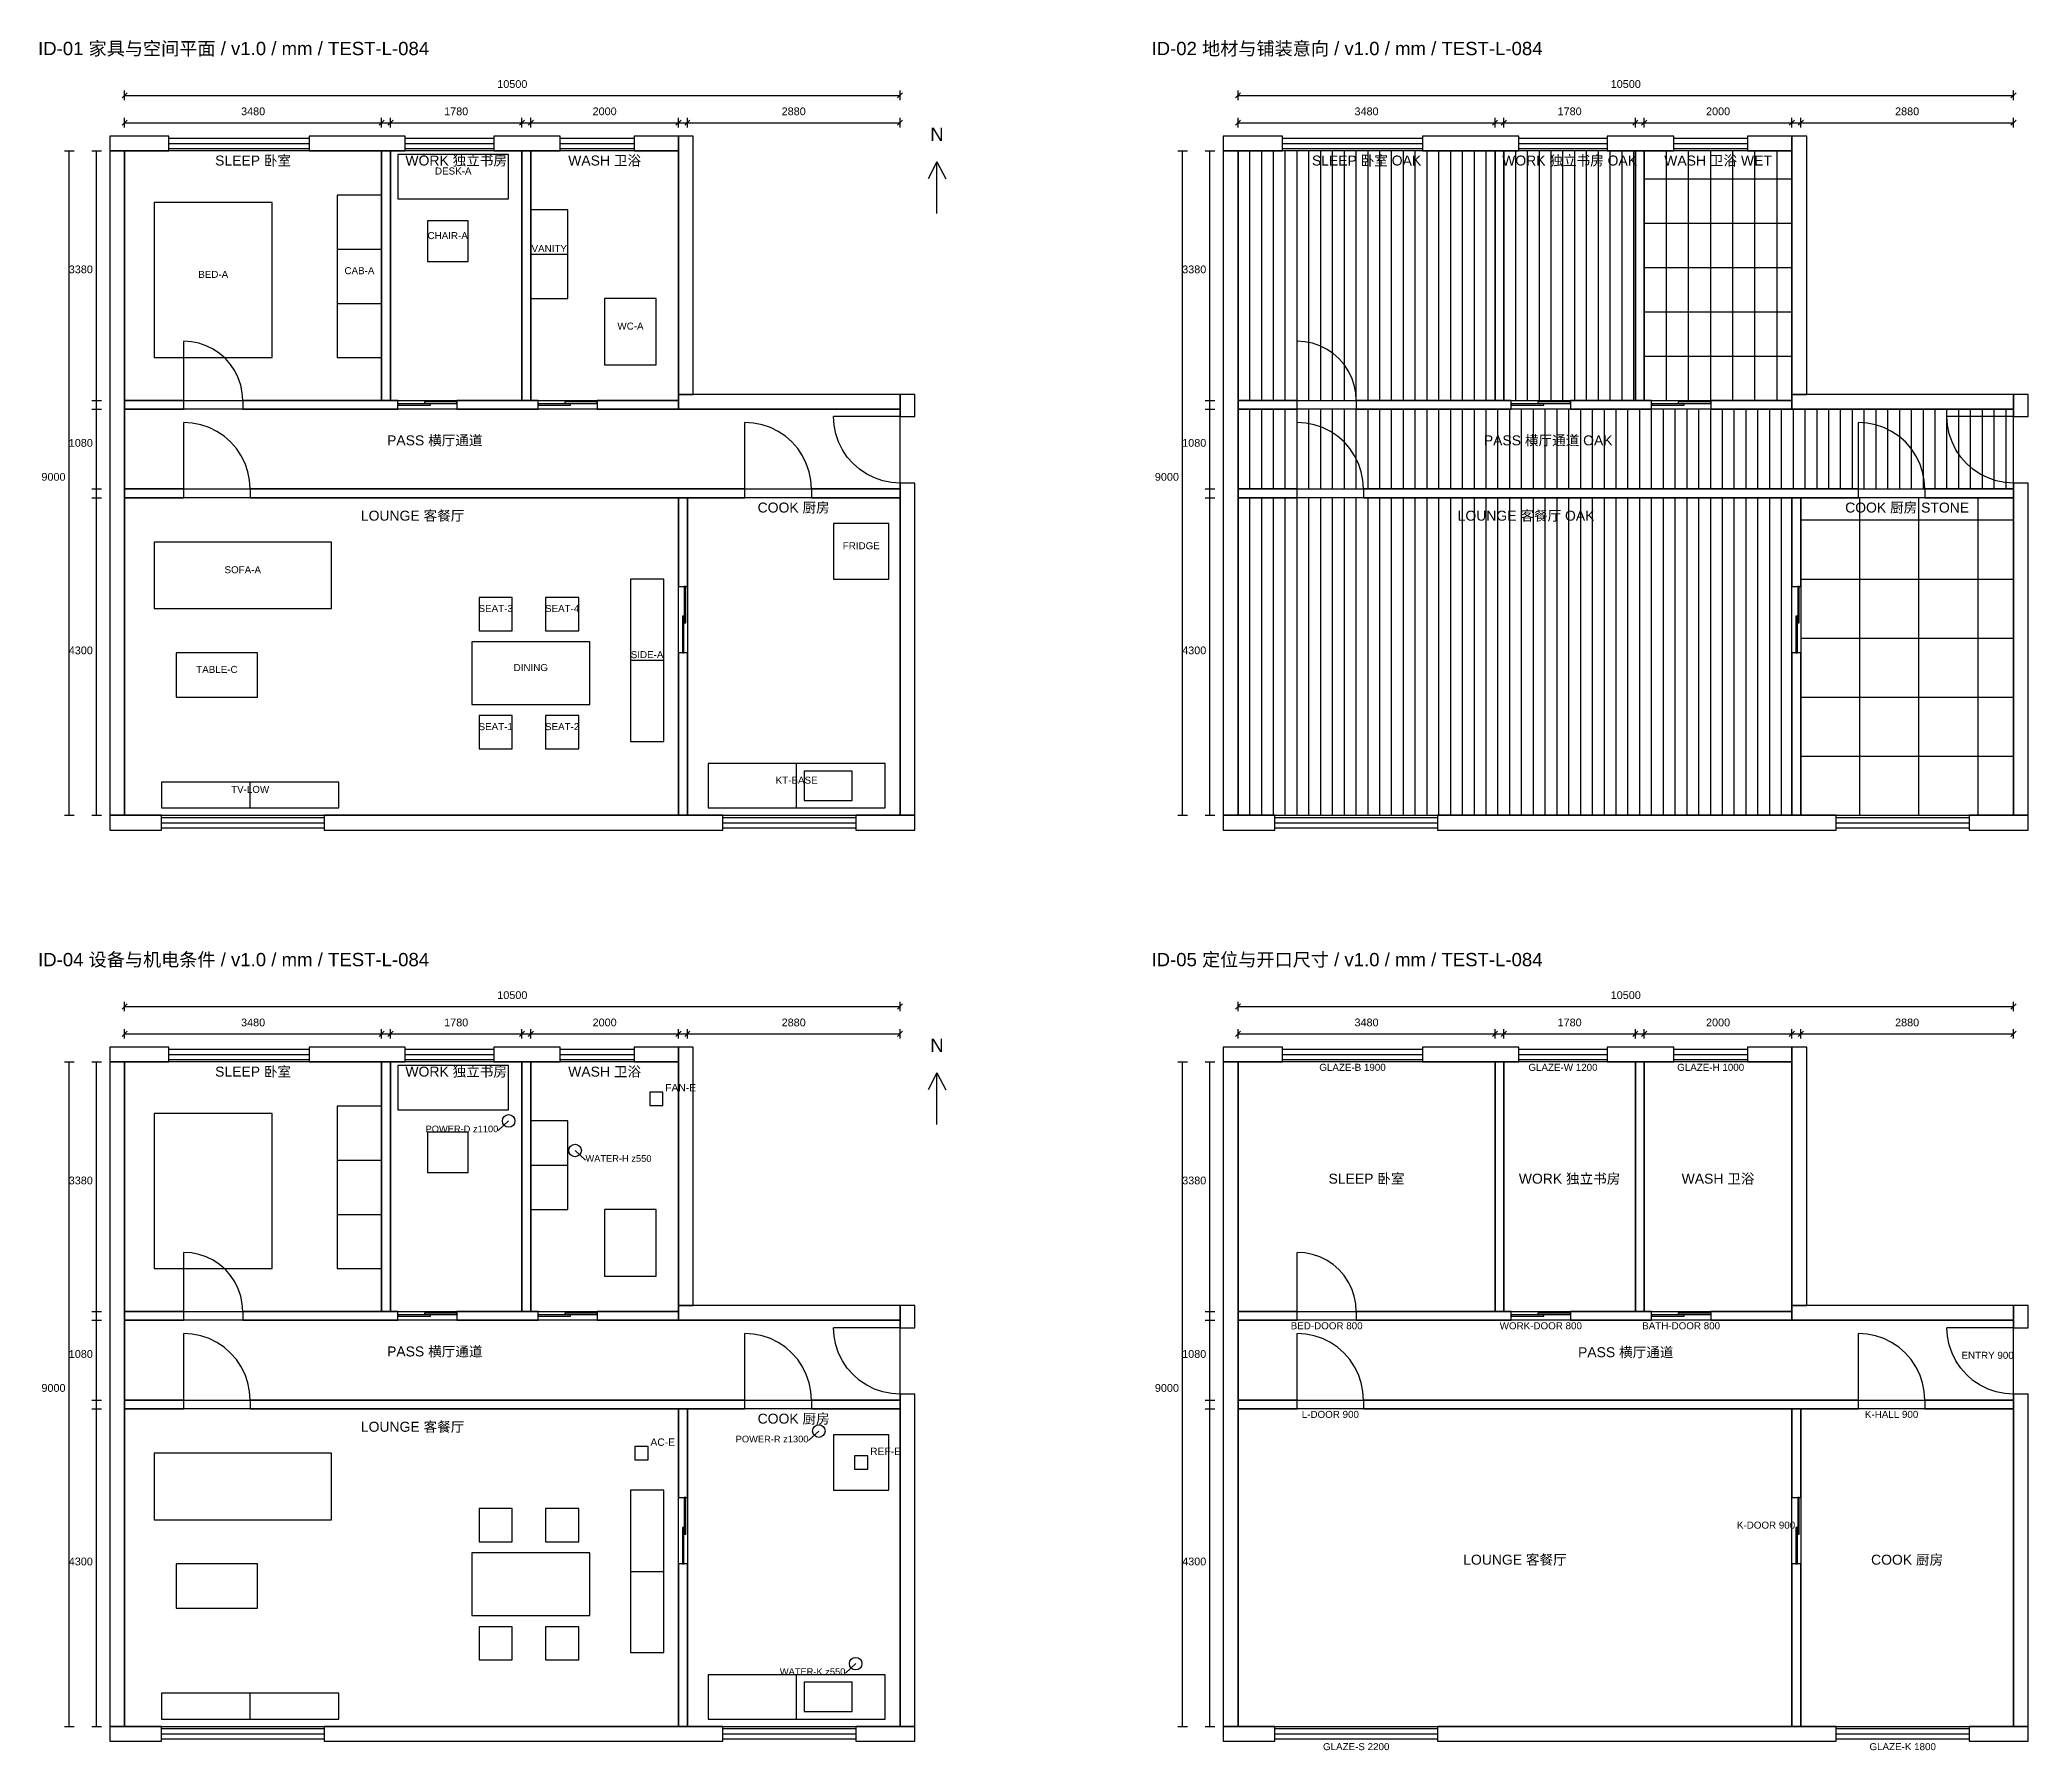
# Model space of a CAD drawing. Header units: millimetres. Extents: x -149 to 42639, y -15839 to 12503.
# Drawn here: x -149 to 26777, y -10662 to 12503 of the extents above; entities that cross this region are included whole.
import ezdxf
from ezdxf.enums import TextEntityAlignment as Align

# ---------------------------------------------------------------- set-up
doc = ezdxf.new("R2010")
doc.units = ezdxf.units.MM
for name, color, linetype in [('ID-01_DIMENSION', 7, 'Continuous'), ('ID-01_DOOR', 7, 'Continuous'), ('ID-01_FIXTURE', 7, 'Continuous'), ('ID-01_FLOOR', 7, 'Continuous'), ('ID-01_FURNITURE', 7, 'Continuous'), ('ID-01_LINE', 7, 'Continuous'), ('ID-01_NORTH', 7, 'Continuous'), ('ID-01_TEXT', 7, 'Continuous'), ('ID-01_WALL', 7, 'Continuous'), ('ID-01_WINDOW', 7, 'Continuous'), ('ID-02_DIMENSION', 7, 'Continuous'), ('ID-02_DOOR', 7, 'Continuous'), ('ID-02_FINISH_JOINT', 7, 'Continuous'), ('ID-02_FLOOR', 7, 'Continuous'), ('ID-02_TEXT', 7, 'Continuous'), ('ID-02_WALL', 7, 'Continuous'), ('ID-02_WINDOW', 7, 'Continuous'), ('ID-04_DIMENSION', 7, 'Continuous'), ('ID-04_DOOR', 7, 'Continuous'), ('ID-04_EQUIPMENT', 7, 'Continuous'), ('ID-04_EQUIPMENT_LABEL', 7, 'Continuous'), ('ID-04_FIXTURE', 7, 'Continuous'), ('ID-04_FLOOR', 7, 'Continuous'), ('ID-04_FURNITURE', 7, 'Continuous'), ('ID-04_LINE', 7, 'Continuous'), ('ID-04_NORTH', 7, 'Continuous'), ('ID-04_SERVICE_LABEL', 1, 'Continuous'), ('ID-04_SERVICE_POINT', 1, 'Continuous'), ('ID-04_TEXT', 7, 'Continuous'), ('ID-04_WALL', 7, 'Continuous'), ('ID-04_WINDOW', 7, 'Continuous'), ('ID-05_DIMENSION', 7, 'Continuous'), ('ID-05_DOOR', 7, 'Continuous'), ('ID-05_FLOOR', 7, 'Continuous'), ('ID-05_FOOTPRINT', 7, 'Continuous'), ('ID-05_TEXT', 7, 'Continuous'), ('ID-05_WALL', 7, 'Continuous'), ('ID-05_WINDOW', 7, 'Continuous')]:
    doc.layers.add(name, color=color, linetype=linetype)
doc.styles.add('CJK', font='Arial Unicode.ttf')

msp = doc.modelspace()

# ---------------------------------------------------------------- linework, layer by layer
at = {"layer": 'ID-01_DIMENSION'}
for p, q in [((965, 11715), (1035, 11785)), ((1000, 11685), (1000, 11815)), ((1000, 11750), (11500, 11750)), ((11465, 11715), (11535, 11785)), ((11500, 11685), (11500, 11815)), ((965, 11345), (1035, 11415)), ((1000, 11315), (1000, 11445)), ((1000, 11380), (4480, 11380)), ((4445, 11345), (4515, 11415)), ((4445, 11345), (4515, 11415)), ((4480, 11315), (4480, 11445)), ((4480, 11315), (4480, 11445)), ((4480, 11380), (4600, 11380)), ((4565, 11345), (4635, 11415)), ((4565, 11345), (4635, 11415)), ((4600, 11315), (4600, 11445)), ((4600, 11315), (4600, 11445)), ((4600, 11380), (6380, 11380)), ((6345, 11345), (6415, 11415)), ((6345, 11345), (6415, 11415)), ((6380, 11315), (6380, 11445)), ((6380, 11315), (6380, 11445)), ((6380, 11380), (6500, 11380)), ((6465, 11345), (6535, 11415)), ((6465, 11345), (6535, 11415)), ((6500, 11315), (6500, 11445)), ((6500, 11315), (6500, 11445)), ((6500, 11380), (8500, 11380)), ((8465, 11345), (8535, 11415)), ((8465, 11345), (8535, 11415)), ((8500, 11315), (8500, 11445)), ((8500, 11315), (8500, 11445)), ((8500, 11380), (8620, 11380)), ((8585, 11345), (8655, 11415)), ((8585, 11345), (8655, 11415)), ((8620, 11315), (8620, 11445)), ((8620, 11315), (8620, 11445)), ((8620, 11380), (11500, 11380)), ((11465, 11345), (11535, 11415)), ((11500, 11315), (11500, 11445)), ((185, 11000), (315, 11000)), ((250, 2000), (250, 11000)), ((555, 11000), (685, 11000)), ((620, 7620), (620, 11000)), ((555, 7620), (685, 7620)), ((555, 7620), (685, 7620)), ((620, 7500), (620, 7620)), ((555, 7500), (685, 7500)), ((555, 7500), (685, 7500)), ((620, 6420), (620, 7500)), ((555, 6420), (685, 6420)), ((555, 6420), (685, 6420)), ((555, 6300), (685, 6300)), ((555, 6300), (685, 6300)), ((620, 6300), (620, 6420)), ((620, 2000), (620, 6300)), ((185, 2000), (315, 2000)), ((555, 2000), (685, 2000))]:
    msp.add_line(p, q, dxfattribs=at)
at = {"layer": 'ID-01_DOOR'}
for p, q in [((1800, 7620), (1800, 8420)), ((1904, 8413), (1800, 8420)), ((2007, 8393), (1904, 8413)), ((2106, 8359), (2007, 8393)), ((2200, 8313), (2106, 8359)), ((2287, 8255), (2200, 8313)), ((2366, 8186), (2287, 8255)), ((2435, 8107), (2366, 8186)), ((2493, 8020), (2435, 8107)), ((2539, 7926), (2493, 8020)), ((2573, 7827), (2539, 7926)), ((2593, 7724), (2573, 7827)), ((2600, 7620), (2593, 7724)), ((1800, 6420), (1800, 7320)), ((1917, 7312), (1800, 7320)), ((2033, 7289), (1917, 7312)), ((2144, 7251), (2033, 7289)), ((9400, 6420), (9400, 7320)), ((9517, 7312), (9400, 7320)), ((9633, 7289), (9517, 7312)), ((9744, 7251), (9633, 7289)), ((11500, 7400), (10600, 7400)), ((10608, 7283), (10600, 7400)), ((10631, 7167), (10608, 7283)), ((2250, 7199), (2144, 7251)), ((2348, 7134), (2250, 7199)), ((2436, 7056), (2348, 7134)), ((2514, 6968), (2436, 7056)), ((9850, 7199), (9744, 7251)), ((9948, 7134), (9850, 7199)), ((10036, 7056), (9948, 7134)), ((10114, 6968), (10036, 7056)), ((10669, 7056), (10631, 7167)), ((10721, 6950), (10669, 7056)), ((2579, 6870), (2514, 6968)), ((2631, 6764), (2579, 6870)), ((2669, 6653), (2631, 6764)), ((10179, 6870), (10114, 6968)), ((10231, 6764), (10179, 6870)), ((10269, 6653), (10231, 6764)), ((10786, 6852), (10721, 6950)), ((10864, 6764), (10786, 6852)), ((10952, 6686), (10864, 6764)), ((2692, 6537), (2669, 6653)), ((2700, 6420), (2692, 6537)), ((10292, 6537), (10269, 6653)), ((10300, 6420), (10292, 6537)), ((11050, 6621), (10952, 6686)), ((11156, 6569), (11050, 6621)), ((11267, 6531), (11156, 6569)), ((11383, 6508), (11267, 6531)), ((11500, 6500), (11383, 6508))]:
    msp.add_line(p, q, dxfattribs=at)
for points in [[(4700, 7554), (5140, 7554), (5140, 7574), (4700, 7574)], [(5060, 7578), (5500, 7578), (5500, 7598), (5060, 7598)], [(6600, 7554), (7040, 7554), (7040, 7574), (6600, 7574)], [(6960, 7578), (7400, 7578), (7400, 7598), (6960, 7598)], [(8578, 4605), (8598, 4605), (8598, 5100), (8578, 5100)], [(8554, 4200), (8574, 4200), (8574, 4695), (8554, 4695)]]:
    msp.add_lwpolyline(points, close=True, dxfattribs=at)
at = {"layer": 'ID-01_FIXTURE'}
msp.add_lwpolyline([(10200, 2200), (10850, 2200), (10850, 2600), (10200, 2600)], close=True, dxfattribs=at)
at = {"layer": 'ID-01_FLOOR'}
for points in [[(1000, 7620), (4480, 7620), (4480, 11000), (1000, 11000)], [(4600, 7620), (6380, 7620), (6380, 11000), (4600, 11000)], [(6500, 7620), (8500, 7620), (8500, 11000), (6500, 11000)], [(1000, 6420), (11500, 6420), (11500, 7500), (1000, 7500)], [(1000, 2000), (8500, 2000), (8500, 6300), (1000, 6300)], [(8620, 2000), (11500, 2000), (11500, 6300), (8620, 6300)]]:
    msp.add_lwpolyline(points, close=True, dxfattribs=at)
at = {"layer": 'ID-01_FURNITURE'}
for points in [[(4700, 10350), (6200, 10350), (6200, 10950), (4700, 10950)], [(1400, 8200), (3000, 8200), (3000, 10300), (1400, 10300)], [(3880, 8200), (4480, 8200), (4480, 10400), (3880, 10400)], [(5100, 9500), (5650, 9500), (5650, 10050), (5100, 10050)], [(6500, 9000), (7000, 9000), (7000, 10200), (6500, 10200)], [(7500, 8100), (8200, 8100), (8200, 9000), (7500, 9000)], [(10600, 5200), (11350, 5200), (11350, 5950), (10600, 5950)], [(1400, 4800), (3800, 4800), (3800, 5700), (1400, 5700)], [(7850, 3000), (8300, 3000), (8300, 5200), (7850, 5200)], [(5800, 4500), (6250, 4500), (6250, 4950), (5800, 4950)], [(6700, 4500), (7150, 4500), (7150, 4950), (6700, 4950)], [(5700, 3500), (7300, 3500), (7300, 4350), (5700, 4350)], [(1700, 3600), (2800, 3600), (2800, 4200), (1700, 4200)], [(5800, 2900), (6250, 2900), (6250, 3350), (5800, 3350)], [(6700, 2900), (7150, 2900), (7150, 3350), (6700, 3350)], [(8900, 2100), (11300, 2100), (11300, 2700), (8900, 2700)], [(1500, 2100), (3900, 2100), (3900, 2450), (1500, 2450)]]:
    msp.add_lwpolyline(points, close=True, dxfattribs=at)
at = {"layer": 'ID-01_LINE'}
for p, q in [((3880, 9667), (4480, 9667)), ((6500, 9600), (7000, 9600)), ((3880, 8933), (4480, 8933)), ((7850, 4100), (8300, 4100)), ((10100, 2100), (10100, 2700)), ((2700, 2100), (2700, 2450))]:
    msp.add_line(p, q, dxfattribs=at)
at = {"layer": 'ID-01_NORTH'}
for p, q in [((12000, 10850), (11880, 10620)), ((12000, 10150), (12000, 10850)), ((12000, 10850), (12120, 10620))]:
    msp.add_line(p, q, dxfattribs=at)
at = {"layer": 'ID-01_WALL'}
for points in [[(800, 11000), (1600, 11000), (1600, 11200), (800, 11200)], [(3500, 11000), (4800, 11000), (4800, 11200), (3500, 11200)], [(6000, 11000), (6900, 11000), (6900, 11200), (6000, 11200)], [(7900, 11000), (8500, 11000), (8500, 11200), (7900, 11200)], [(8500, 7700), (8700, 7700), (8700, 11200), (8500, 11200)], [(800, 2000), (1000, 2000), (1000, 11000), (800, 11000)], [(4480, 7620), (4600, 7620), (4600, 11000), (4480, 11000)], [(6380, 7620), (6500, 7620), (6500, 11000), (6380, 11000)], [(1000, 7500), (1800, 7500), (1800, 7620), (1000, 7620)], [(2600, 7500), (4700, 7500), (4700, 7620), (2600, 7620)], [(5500, 7500), (6600, 7500), (6600, 7620), (5500, 7620)], [(7400, 7500), (8500, 7500), (8500, 7620), (7400, 7620)], [(8500, 7500), (11500, 7500), (11500, 7700), (8500, 7700)], [(11500, 7400), (11700, 7400), (11700, 7700), (11500, 7700)], [(11500, 2000), (11700, 2000), (11700, 6500), (11500, 6500)], [(1000, 6300), (1800, 6300), (1800, 6420), (1000, 6420)], [(2700, 6300), (9400, 6300), (9400, 6420), (2700, 6420)], [(8500, 5100), (8620, 5100), (8620, 6300), (8500, 6300)], [(10300, 6300), (11500, 6300), (11500, 6420), (10300, 6420)], [(8500, 2000), (8620, 2000), (8620, 4200), (8500, 4200)], [(800, 1800), (1500, 1800), (1500, 2000), (800, 2000)], [(3700, 1800), (9100, 1800), (9100, 2000), (3700, 2000)], [(10900, 1800), (11700, 1800), (11700, 2000), (10900, 2000)]]:
    msp.add_lwpolyline(points, close=True, dxfattribs=at)
at = {"layer": 'ID-01_WINDOW'}
for p, q in [((1600, 11170), (3500, 11170)), ((1600, 11100), (3500, 11100)), ((4800, 11170), (6000, 11170)), ((4800, 11100), (6000, 11100)), ((6900, 11170), (7900, 11170)), ((6900, 11100), (7900, 11100)), ((1600, 11030), (3500, 11030)), ((4800, 11030), (6000, 11030)), ((6900, 11030), (7900, 11030)), ((1500, 1970), (3700, 1970)), ((1500, 1900), (3700, 1900)), ((9100, 1970), (10900, 1970)), ((9100, 1900), (10900, 1900)), ((1500, 1830), (3700, 1830)), ((9100, 1830), (10900, 1830))]:
    msp.add_line(p, q, dxfattribs=at)
at = {"layer": 'ID-02_DIMENSION'}
for p, q in [((16042, 11715), (16112, 11785)), ((16077, 11685), (16077, 11815)), ((16077, 11750), (26577, 11750)), ((26542, 11715), (26612, 11785)), ((26577, 11685), (26577, 11815)), ((16042, 11345), (16112, 11415)), ((16077, 11315), (16077, 11445)), ((16077, 11380), (19557, 11380)), ((19522, 11345), (19592, 11415)), ((19522, 11345), (19592, 11415)), ((19557, 11315), (19557, 11445)), ((19557, 11315), (19557, 11445)), ((19557, 11380), (19677, 11380)), ((19642, 11345), (19712, 11415)), ((19642, 11345), (19712, 11415)), ((19677, 11315), (19677, 11445)), ((19677, 11315), (19677, 11445)), ((19677, 11380), (21457, 11380)), ((21422, 11345), (21492, 11415)), ((21422, 11345), (21492, 11415)), ((21457, 11315), (21457, 11445)), ((21457, 11315), (21457, 11445)), ((21457, 11380), (21577, 11380)), ((21542, 11345), (21612, 11415)), ((21542, 11345), (21612, 11415)), ((21577, 11315), (21577, 11445)), ((21577, 11315), (21577, 11445)), ((21577, 11380), (23577, 11380)), ((23542, 11345), (23612, 11415)), ((23542, 11345), (23612, 11415)), ((23577, 11315), (23577, 11445)), ((23577, 11315), (23577, 11445)), ((23577, 11380), (23697, 11380)), ((23662, 11345), (23732, 11415)), ((23662, 11345), (23732, 11415)), ((23697, 11315), (23697, 11445)), ((23697, 11315), (23697, 11445)), ((23697, 11380), (26577, 11380)), ((26542, 11345), (26612, 11415)), ((26577, 11315), (26577, 11445)), ((15262, 11000), (15392, 11000)), ((15327, 2000), (15327, 11000)), ((15632, 11000), (15762, 11000)), ((15697, 7620), (15697, 11000)), ((15632, 7620), (15762, 7620)), ((15632, 7620), (15762, 7620)), ((15697, 7500), (15697, 7620)), ((15632, 7500), (15762, 7500)), ((15632, 7500), (15762, 7500)), ((15697, 6420), (15697, 7500)), ((15632, 6420), (15762, 6420)), ((15632, 6420), (15762, 6420)), ((15632, 6300), (15762, 6300)), ((15632, 6300), (15762, 6300)), ((15697, 6300), (15697, 6420)), ((15697, 2000), (15697, 6300)), ((15262, 2000), (15392, 2000)), ((15632, 2000), (15762, 2000))]:
    msp.add_line(p, q, dxfattribs=at)
at = {"layer": 'ID-02_DOOR'}
for p, q in [((16877, 7620), (16877, 8420)), ((16981, 8413), (16877, 8420)), ((17084, 8393), (16981, 8413)), ((17183, 8359), (17084, 8393)), ((17277, 8313), (17183, 8359)), ((17364, 8255), (17277, 8313)), ((17443, 8186), (17364, 8255)), ((17512, 8107), (17443, 8186)), ((17570, 8020), (17512, 8107)), ((17616, 7926), (17570, 8020)), ((17650, 7827), (17616, 7926)), ((17670, 7724), (17650, 7827)), ((17677, 7620), (17670, 7724)), ((16877, 6420), (16877, 7320)), ((16994, 7312), (16877, 7320)), ((17110, 7289), (16994, 7312)), ((17221, 7251), (17110, 7289)), ((24477, 6420), (24477, 7320)), ((24594, 7312), (24477, 7320)), ((24710, 7289), (24594, 7312)), ((24821, 7251), (24710, 7289)), ((26577, 7400), (25677, 7400)), ((25685, 7283), (25677, 7400)), ((25708, 7167), (25685, 7283)), ((17327, 7199), (17221, 7251)), ((17425, 7134), (17327, 7199)), ((17513, 7056), (17425, 7134)), ((17591, 6968), (17513, 7056)), ((24927, 7199), (24821, 7251)), ((25025, 7134), (24927, 7199)), ((25113, 7056), (25025, 7134)), ((25191, 6968), (25113, 7056)), ((25746, 7056), (25708, 7167)), ((25798, 6950), (25746, 7056)), ((17656, 6870), (17591, 6968)), ((17708, 6764), (17656, 6870)), ((17746, 6653), (17708, 6764)), ((25256, 6870), (25191, 6968)), ((25308, 6764), (25256, 6870)), ((25346, 6653), (25308, 6764)), ((25863, 6852), (25798, 6950)), ((25941, 6764), (25863, 6852)), ((26029, 6686), (25941, 6764)), ((17769, 6537), (17746, 6653)), ((17777, 6420), (17769, 6537)), ((25369, 6537), (25346, 6653)), ((25377, 6420), (25369, 6537)), ((26127, 6621), (26029, 6686)), ((26233, 6569), (26127, 6621)), ((26344, 6531), (26233, 6569)), ((26460, 6508), (26344, 6531)), ((26577, 6500), (26460, 6508))]:
    msp.add_line(p, q, dxfattribs=at)
for points in [[(19777, 7554), (20217, 7554), (20217, 7574), (19777, 7574)], [(20137, 7578), (20577, 7578), (20577, 7598), (20137, 7598)], [(21677, 7554), (22117, 7554), (22117, 7574), (21677, 7574)], [(22037, 7578), (22477, 7578), (22477, 7598), (22037, 7598)], [(23655, 4605), (23675, 4605), (23675, 5100), (23655, 5100)], [(23631, 4200), (23651, 4200), (23651, 4695), (23631, 4695)]]:
    msp.add_lwpolyline(points, close=True, dxfattribs=at)
at = {"layer": 'ID-02_FINISH_JOINT'}
for p, q in [((16237, 7620), (16237, 11000)), ((16397, 7620), (16397, 11000)), ((16557, 7620), (16557, 11000)), ((16717, 7620), (16717, 11000)), ((16877, 7620), (16877, 11000)), ((17037, 7620), (17037, 11000)), ((17197, 7620), (17197, 11000)), ((17357, 7620), (17357, 11000)), ((17517, 7620), (17517, 11000)), ((17677, 7620), (17677, 11000)), ((17837, 7620), (17837, 11000)), ((17997, 7620), (17997, 11000)), ((18157, 7620), (18157, 11000)), ((18317, 7620), (18317, 11000)), ((18477, 7620), (18477, 11000)), ((18637, 7620), (18637, 11000)), ((18797, 7620), (18797, 11000)), ((18957, 7620), (18957, 11000)), ((19117, 7620), (19117, 11000)), ((19277, 7620), (19277, 11000)), ((19437, 7620), (19437, 11000)), ((19837, 7620), (19837, 11000)), ((19997, 7620), (19997, 11000)), ((20157, 7620), (20157, 11000)), ((20317, 7620), (20317, 11000)), ((20477, 7620), (20477, 11000)), ((20637, 7620), (20637, 11000)), ((20797, 7620), (20797, 11000)), ((20957, 7620), (20957, 11000)), ((21117, 7620), (21117, 11000)), ((21277, 7620), (21277, 11000)), ((21437, 7620), (21437, 11000)), ((21877, 7620), (21877, 11000)), ((22177, 7620), (22177, 11000)), ((22477, 7620), (22477, 11000)), ((22777, 7620), (22777, 11000)), ((23077, 7620), (23077, 11000)), ((23377, 7620), (23377, 11000)), ((21577, 10620), (23577, 10620)), ((21577, 10020), (23577, 10020)), ((21577, 9420), (23577, 9420)), ((21577, 8820), (23577, 8820)), ((21577, 8220), (23577, 8220)), ((16237, 6420), (16237, 7500)), ((16397, 6420), (16397, 7500)), ((16557, 6420), (16557, 7500)), ((16717, 6420), (16717, 7500)), ((16877, 6420), (16877, 7500)), ((17037, 6420), (17037, 7500)), ((17197, 6420), (17197, 7500)), ((17357, 6420), (17357, 7500)), ((17517, 6420), (17517, 7500)), ((17677, 6420), (17677, 7500)), ((17837, 6420), (17837, 7500)), ((17997, 6420), (17997, 7500)), ((18157, 6420), (18157, 7500)), ((18317, 6420), (18317, 7500)), ((18477, 6420), (18477, 7500)), ((18637, 6420), (18637, 7500)), ((18797, 6420), (18797, 7500)), ((18957, 6420), (18957, 7500)), ((19117, 6420), (19117, 7500)), ((19277, 6420), (19277, 7500)), ((19437, 6420), (19437, 7500)), ((19597, 6420), (19597, 7500)), ((19757, 6420), (19757, 7500)), ((19917, 6420), (19917, 7500)), ((20077, 6420), (20077, 7500)), ((20237, 6420), (20237, 7500)), ((20397, 6420), (20397, 7500)), ((20557, 6420), (20557, 7500)), ((20717, 6420), (20717, 7500)), ((20877, 6420), (20877, 7500)), ((21037, 6420), (21037, 7500)), ((21197, 6420), (21197, 7500)), ((21357, 6420), (21357, 7500)), ((21517, 6420), (21517, 7500)), ((21677, 6420), (21677, 7500)), ((21837, 6420), (21837, 7500)), ((21997, 6420), (21997, 7500)), ((22157, 6420), (22157, 7500)), ((22317, 6420), (22317, 7500)), ((22477, 6420), (22477, 7500)), ((22637, 6420), (22637, 7500)), ((22797, 6420), (22797, 7500)), ((22957, 6420), (22957, 7500)), ((23117, 6420), (23117, 7500)), ((23277, 6420), (23277, 7500)), ((23437, 6420), (23437, 7500)), ((23597, 6420), (23597, 7500)), ((23757, 6420), (23757, 7500)), ((23917, 6420), (23917, 7500)), ((24077, 6420), (24077, 7500)), ((24237, 6420), (24237, 7500)), ((24397, 6420), (24397, 7500)), ((24557, 6420), (24557, 7500)), ((24717, 6420), (24717, 7500)), ((24877, 6420), (24877, 7500)), ((25037, 6420), (25037, 7500)), ((25197, 6420), (25197, 7500)), ((25357, 6420), (25357, 7500)), ((25517, 6420), (25517, 7500)), ((25677, 6420), (25677, 7500)), ((25837, 6420), (25837, 7500)), ((25997, 6420), (25997, 7500)), ((26157, 6420), (26157, 7500)), ((26317, 6420), (26317, 7500)), ((26477, 6420), (26477, 7500)), ((16237, 2000), (16237, 6300)), ((16397, 2000), (16397, 6300)), ((16557, 2000), (16557, 6300)), ((16717, 2000), (16717, 6300)), ((16877, 2000), (16877, 6300)), ((17037, 2000), (17037, 6300)), ((17197, 2000), (17197, 6300)), ((17357, 2000), (17357, 6300)), ((17517, 2000), (17517, 6300)), ((17677, 2000), (17677, 6300)), ((17837, 2000), (17837, 6300)), ((17997, 2000), (17997, 6300)), ((18157, 2000), (18157, 6300)), ((18317, 2000), (18317, 6300)), ((18477, 2000), (18477, 6300)), ((18637, 2000), (18637, 6300)), ((18797, 2000), (18797, 6300)), ((18957, 2000), (18957, 6300)), ((19117, 2000), (19117, 6300)), ((19277, 2000), (19277, 6300)), ((19437, 2000), (19437, 6300)), ((19597, 2000), (19597, 6300)), ((19757, 2000), (19757, 6300)), ((19917, 2000), (19917, 6300)), ((20077, 2000), (20077, 6300)), ((20237, 2000), (20237, 6300)), ((20397, 2000), (20397, 6300)), ((20557, 2000), (20557, 6300)), ((20717, 2000), (20717, 6300)), ((20877, 2000), (20877, 6300)), ((21037, 2000), (21037, 6300)), ((21197, 2000), (21197, 6300)), ((21357, 2000), (21357, 6300)), ((21517, 2000), (21517, 6300)), ((21677, 2000), (21677, 6300)), ((21837, 2000), (21837, 6300)), ((21997, 2000), (21997, 6300)), ((22157, 2000), (22157, 6300)), ((22317, 2000), (22317, 6300)), ((22477, 2000), (22477, 6300)), ((22637, 2000), (22637, 6300)), ((22797, 2000), (22797, 6300)), ((22957, 2000), (22957, 6300)), ((23117, 2000), (23117, 6300)), ((23277, 2000), (23277, 6300)), ((23437, 2000), (23437, 6300)), ((24497, 2000), (24497, 6300)), ((25297, 2000), (25297, 6300)), ((26097, 2000), (26097, 6300)), ((23697, 6000), (26577, 6000)), ((23697, 5200), (26577, 5200)), ((23697, 4400), (26577, 4400)), ((23697, 3600), (26577, 3600)), ((23697, 2800), (26577, 2800))]:
    msp.add_line(p, q, dxfattribs=at)
at = {"layer": 'ID-02_FLOOR'}
for points in [[(16077, 7620), (19557, 7620), (19557, 11000), (16077, 11000)], [(19677, 7620), (21457, 7620), (21457, 11000), (19677, 11000)], [(21577, 7620), (23577, 7620), (23577, 11000), (21577, 11000)], [(16077, 6420), (26577, 6420), (26577, 7500), (16077, 7500)], [(16077, 2000), (23577, 2000), (23577, 6300), (16077, 6300)], [(23697, 2000), (26577, 2000), (26577, 6300), (23697, 6300)]]:
    msp.add_lwpolyline(points, close=True, dxfattribs=at)
at = {"layer": 'ID-02_WALL'}
for points in [[(15877, 11000), (16677, 11000), (16677, 11200), (15877, 11200)], [(18577, 11000), (19877, 11000), (19877, 11200), (18577, 11200)], [(21077, 11000), (21977, 11000), (21977, 11200), (21077, 11200)], [(22977, 11000), (23577, 11000), (23577, 11200), (22977, 11200)], [(23577, 7700), (23777, 7700), (23777, 11200), (23577, 11200)], [(15877, 2000), (16077, 2000), (16077, 11000), (15877, 11000)], [(19557, 7620), (19677, 7620), (19677, 11000), (19557, 11000)], [(21457, 7620), (21577, 7620), (21577, 11000), (21457, 11000)], [(16077, 7500), (16877, 7500), (16877, 7620), (16077, 7620)], [(17677, 7500), (19777, 7500), (19777, 7620), (17677, 7620)], [(20577, 7500), (21677, 7500), (21677, 7620), (20577, 7620)], [(22477, 7500), (23577, 7500), (23577, 7620), (22477, 7620)], [(23577, 7500), (26577, 7500), (26577, 7700), (23577, 7700)], [(26577, 7400), (26777, 7400), (26777, 7700), (26577, 7700)], [(26577, 2000), (26777, 2000), (26777, 6500), (26577, 6500)], [(16077, 6300), (16877, 6300), (16877, 6420), (16077, 6420)], [(17777, 6300), (24477, 6300), (24477, 6420), (17777, 6420)], [(23577, 5100), (23697, 5100), (23697, 6300), (23577, 6300)], [(25377, 6300), (26577, 6300), (26577, 6420), (25377, 6420)], [(23577, 2000), (23697, 2000), (23697, 4200), (23577, 4200)], [(15877, 1800), (16577, 1800), (16577, 2000), (15877, 2000)], [(18777, 1800), (24177, 1800), (24177, 2000), (18777, 2000)], [(25977, 1800), (26777, 1800), (26777, 2000), (25977, 2000)]]:
    msp.add_lwpolyline(points, close=True, dxfattribs=at)
at = {"layer": 'ID-02_WINDOW'}
for p, q in [((16677, 11170), (18577, 11170)), ((16677, 11100), (18577, 11100)), ((19877, 11170), (21077, 11170)), ((19877, 11100), (21077, 11100)), ((21977, 11170), (22977, 11170)), ((21977, 11100), (22977, 11100)), ((16677, 11030), (18577, 11030)), ((19877, 11030), (21077, 11030)), ((21977, 11030), (22977, 11030)), ((16577, 1970), (18777, 1970)), ((16577, 1900), (18777, 1900)), ((24177, 1970), (25977, 1970)), ((24177, 1900), (25977, 1900)), ((16577, 1830), (18777, 1830)), ((24177, 1830), (25977, 1830))]:
    msp.add_line(p, q, dxfattribs=at)
at = {"layer": 'ID-04_DIMENSION'}
for p, q in [((1000, -654), (1000, -524)), ((11500, -654), (11500, -524)), ((965, -624), (1035, -554)), ((1000, -589), (11500, -589)), ((11465, -624), (11535, -554)), ((965, -994), (1035, -924)), ((1000, -1024), (1000, -894)), ((1000, -959), (4480, -959)), ((4445, -994), (4515, -924)), ((4445, -994), (4515, -924)), ((4480, -1024), (4480, -894)), ((4480, -1024), (4480, -894)), ((4480, -959), (4600, -959)), ((4565, -994), (4635, -924)), ((4565, -994), (4635, -924)), ((4600, -1024), (4600, -894)), ((4600, -1024), (4600, -894)), ((4600, -959), (6380, -959)), ((6345, -994), (6415, -924)), ((6345, -994), (6415, -924)), ((6380, -1024), (6380, -894)), ((6380, -1024), (6380, -894)), ((6380, -959), (6500, -959)), ((6465, -994), (6535, -924)), ((6465, -994), (6535, -924)), ((6500, -1024), (6500, -894)), ((6500, -1024), (6500, -894)), ((6500, -959), (8500, -959)), ((8465, -994), (8535, -924)), ((8465, -994), (8535, -924)), ((8500, -1024), (8500, -894)), ((8500, -1024), (8500, -894)), ((8500, -959), (8620, -959)), ((8585, -994), (8655, -924)), ((8585, -994), (8655, -924)), ((8620, -1024), (8620, -894)), ((8620, -1024), (8620, -894)), ((8620, -959), (11500, -959)), ((11465, -994), (11535, -924)), ((11500, -1024), (11500, -894)), ((185, -1339), (315, -1339)), ((250, -10339), (250, -1339)), ((555, -1339), (685, -1339)), ((620, -4719), (620, -1339)), ((555, -4719), (685, -4719)), ((555, -4719), (685, -4719)), ((555, -4839), (685, -4839)), ((555, -4839), (685, -4839)), ((620, -4839), (620, -4719)), ((620, -5919), (620, -4839)), ((555, -5919), (685, -5919)), ((555, -5919), (685, -5919)), ((620, -6039), (620, -5919)), ((555, -6039), (685, -6039)), ((555, -6039), (685, -6039)), ((620, -10339), (620, -6039)), ((185, -10339), (315, -10339)), ((555, -10339), (685, -10339))]:
    msp.add_line(p, q, dxfattribs=at)
at = {"layer": 'ID-04_DOOR'}
for p, q in [((1800, -4719), (1800, -3919)), ((1904, -3926), (1800, -3919)), ((2007, -3946), (1904, -3926)), ((2106, -3980), (2007, -3946)), ((2200, -4026), (2106, -3980)), ((2287, -4084), (2200, -4026)), ((2366, -4153), (2287, -4084)), ((2435, -4232), (2366, -4153)), ((2493, -4319), (2435, -4232)), ((2539, -4413), (2493, -4319)), ((2573, -4512), (2539, -4413)), ((2593, -4614), (2573, -4512)), ((2600, -4719), (2593, -4614)), ((1800, -5919), (1800, -5019)), ((1917, -5026), (1800, -5019)), ((2033, -5049), (1917, -5026)), ((2144, -5087), (2033, -5049)), ((2250, -5139), (2144, -5087)), ((9400, -5919), (9400, -5019)), ((9517, -5026), (9400, -5019)), ((9633, -5049), (9517, -5026)), ((9744, -5087), (9633, -5049)), ((9850, -5139), (9744, -5087)), ((11500, -4939), (10600, -4939)), ((10608, -5056), (10600, -4939)), ((10631, -5172), (10608, -5056)), ((2348, -5205), (2250, -5139)), ((2436, -5282), (2348, -5205)), ((2514, -5371), (2436, -5282)), ((2579, -5469), (2514, -5371)), ((9948, -5205), (9850, -5139)), ((10036, -5282), (9948, -5205)), ((10114, -5371), (10036, -5282)), ((10179, -5469), (10114, -5371)), ((10669, -5283), (10631, -5172)), ((10721, -5389), (10669, -5283)), ((2631, -5574), (2579, -5469)), ((2669, -5686), (2631, -5574)), ((10231, -5574), (10179, -5469)), ((10269, -5686), (10231, -5574)), ((10786, -5487), (10721, -5389)), ((10864, -5575), (10786, -5487)), ((10952, -5653), (10864, -5575)), ((11050, -5718), (10952, -5653)), ((2692, -5801), (2669, -5686)), ((2700, -5919), (2692, -5801)), ((10292, -5801), (10269, -5686)), ((10300, -5919), (10292, -5801)), ((11156, -5770), (11050, -5718)), ((11267, -5808), (11156, -5770)), ((11383, -5831), (11267, -5808)), ((11500, -5839), (11383, -5831))]:
    msp.add_line(p, q, dxfattribs=at)
for points in [[(4700, -4785), (5140, -4785), (5140, -4765), (4700, -4765)], [(5060, -4761), (5500, -4761), (5500, -4741), (5060, -4741)], [(6600, -4785), (7040, -4785), (7040, -4765), (6600, -4765)], [(6960, -4761), (7400, -4761), (7400, -4741), (6960, -4741)], [(8578, -7734), (8598, -7734), (8598, -7239), (8578, -7239)], [(8554, -8139), (8574, -8139), (8574, -7644), (8554, -7644)]]:
    msp.add_lwpolyline(points, close=True, dxfattribs=at)
at = {"layer": 'ID-04_EQUIPMENT'}
for points in [[(8110, -1929), (8290, -1929), (8290, -1749), (8110, -1749)], [(7910, -6729), (8090, -6729), (8090, -6549), (7910, -6549)], [(10885, -6854), (11065, -6854), (11065, -6674), (10885, -6674)]]:
    msp.add_lwpolyline(points, close=True, dxfattribs=at)
at = {"layer": 'ID-04_FIXTURE'}
msp.add_lwpolyline([(10200, -10139), (10850, -10139), (10850, -9739), (10200, -9739)], close=True, dxfattribs=at)
at = {"layer": 'ID-04_FLOOR'}
for points in [[(1000, -4719), (4480, -4719), (4480, -1339), (1000, -1339)], [(4600, -4719), (6380, -4719), (6380, -1339), (4600, -1339)], [(6500, -4719), (8500, -4719), (8500, -1339), (6500, -1339)], [(1000, -5919), (11500, -5919), (11500, -4839), (1000, -4839)], [(1000, -10339), (8500, -10339), (8500, -6039), (1000, -6039)], [(8620, -10339), (11500, -10339), (11500, -6039), (8620, -6039)]]:
    msp.add_lwpolyline(points, close=True, dxfattribs=at)
at = {"layer": 'ID-04_FURNITURE'}
for points in [[(4700, -1989), (6200, -1989), (6200, -1389), (4700, -1389)], [(1400, -4139), (3000, -4139), (3000, -2039), (1400, -2039)], [(3880, -4139), (4480, -4139), (4480, -1939), (3880, -1939)], [(6500, -3339), (7000, -3339), (7000, -2139), (6500, -2139)], [(5100, -2839), (5650, -2839), (5650, -2289), (5100, -2289)], [(7500, -4239), (8200, -4239), (8200, -3339), (7500, -3339)], [(10600, -7139), (11350, -7139), (11350, -6389), (10600, -6389)], [(1400, -7539), (3800, -7539), (3800, -6639), (1400, -6639)], [(7850, -9339), (8300, -9339), (8300, -7139), (7850, -7139)], [(5800, -7839), (6250, -7839), (6250, -7389), (5800, -7389)], [(6700, -7839), (7150, -7839), (7150, -7389), (6700, -7389)], [(5700, -8839), (7300, -8839), (7300, -7989), (5700, -7989)], [(1700, -8739), (2800, -8739), (2800, -8139), (1700, -8139)], [(5800, -9439), (6250, -9439), (6250, -8989), (5800, -8989)], [(6700, -9439), (7150, -9439), (7150, -8989), (6700, -8989)], [(8900, -10239), (11300, -10239), (11300, -9639), (8900, -9639)], [(1500, -10239), (3900, -10239), (3900, -9889), (1500, -9889)]]:
    msp.add_lwpolyline(points, close=True, dxfattribs=at)
at = {"layer": 'ID-04_LINE'}
for p, q in [((3880, -2672), (4480, -2672)), ((6500, -2739), (7000, -2739)), ((3880, -3405), (4480, -3405)), ((7850, -8239), (8300, -8239)), ((10100, -10239), (10100, -9639)), ((2700, -10239), (2700, -9889))]:
    msp.add_line(p, q, dxfattribs=at)
at = {"layer": 'ID-04_NORTH'}
for p, q in [((12000, -1489), (11880, -1719)), ((12000, -2189), (12000, -1489)), ((12000, -1489), (12120, -1719))]:
    msp.add_line(p, q, dxfattribs=at)
at = {"layer": 'ID-04_SERVICE_LABEL'}
for p, q in [((6200, -2139), (6060, -2269)), ((7100, -2539), (7240, -2669)), ((10400, -6339), (10260, -6469)), ((10900, -9489), (10760, -9619))]:
    msp.add_line(p, q, dxfattribs=at)
at = {"layer": 'ID-04_SERVICE_POINT'}
for centre in [(6200, -2139), (7100, -2539), (10400, -6339), (10900, -9489)]:
    msp.add_circle(centre, 85, dxfattribs=at)
at = {"layer": 'ID-04_WALL'}
for points in [[(800, -1339), (1600, -1339), (1600, -1139), (800, -1139)], [(800, -10339), (1000, -10339), (1000, -1339), (800, -1339)], [(3500, -1339), (4800, -1339), (4800, -1139), (3500, -1139)], [(4480, -4719), (4600, -4719), (4600, -1339), (4480, -1339)], [(6000, -1339), (6900, -1339), (6900, -1139), (6000, -1139)], [(6380, -4719), (6500, -4719), (6500, -1339), (6380, -1339)], [(7900, -1339), (8500, -1339), (8500, -1139), (7900, -1139)], [(8500, -4639), (8700, -4639), (8700, -1139), (8500, -1139)], [(1000, -4839), (1800, -4839), (1800, -4719), (1000, -4719)], [(2600, -4839), (4700, -4839), (4700, -4719), (2600, -4719)], [(5500, -4839), (6600, -4839), (6600, -4719), (5500, -4719)], [(7400, -4839), (8500, -4839), (8500, -4719), (7400, -4719)], [(8500, -4839), (11500, -4839), (11500, -4639), (8500, -4639)], [(11500, -4939), (11700, -4939), (11700, -4639), (11500, -4639)], [(1000, -6039), (1800, -6039), (1800, -5919), (1000, -5919)], [(2700, -6039), (9400, -6039), (9400, -5919), (2700, -5919)], [(10300, -6039), (11500, -6039), (11500, -5919), (10300, -5919)], [(11500, -10339), (11700, -10339), (11700, -5839), (11500, -5839)], [(8500, -7239), (8620, -7239), (8620, -6039), (8500, -6039)], [(8500, -10339), (8620, -10339), (8620, -8139), (8500, -8139)], [(800, -10539), (1500, -10539), (1500, -10339), (800, -10339)], [(3700, -10539), (9100, -10539), (9100, -10339), (3700, -10339)], [(10900, -10539), (11700, -10539), (11700, -10339), (10900, -10339)]]:
    msp.add_lwpolyline(points, close=True, dxfattribs=at)
at = {"layer": 'ID-04_WINDOW'}
for p, q in [((1600, -1169), (3500, -1169)), ((1600, -1239), (3500, -1239)), ((1600, -1309), (3500, -1309)), ((4800, -1169), (6000, -1169)), ((4800, -1239), (6000, -1239)), ((4800, -1309), (6000, -1309)), ((6900, -1169), (7900, -1169)), ((6900, -1239), (7900, -1239)), ((6900, -1309), (7900, -1309)), ((1500, -10369), (3700, -10369)), ((1500, -10439), (3700, -10439)), ((9100, -10369), (10900, -10369)), ((9100, -10439), (10900, -10439)), ((1500, -10509), (3700, -10509)), ((9100, -10509), (10900, -10509))]:
    msp.add_line(p, q, dxfattribs=at)
at = {"layer": 'ID-05_DIMENSION'}
for p, q in [((16077, -654), (16077, -524)), ((26577, -654), (26577, -524)), ((16042, -624), (16112, -554)), ((16077, -589), (26577, -589)), ((26542, -624), (26612, -554)), ((16042, -994), (16112, -924)), ((16077, -1024), (16077, -894)), ((16077, -959), (19557, -959)), ((19522, -994), (19592, -924)), ((19522, -994), (19592, -924)), ((19557, -1024), (19557, -894)), ((19557, -1024), (19557, -894)), ((19557, -959), (19677, -959)), ((19642, -994), (19712, -924)), ((19642, -994), (19712, -924)), ((19677, -1024), (19677, -894)), ((19677, -1024), (19677, -894)), ((19677, -959), (21457, -959)), ((21422, -994), (21492, -924)), ((21422, -994), (21492, -924)), ((21457, -1024), (21457, -894)), ((21457, -1024), (21457, -894)), ((21457, -959), (21577, -959)), ((21542, -994), (21612, -924)), ((21542, -994), (21612, -924)), ((21577, -1024), (21577, -894)), ((21577, -1024), (21577, -894)), ((21577, -959), (23577, -959)), ((23542, -994), (23612, -924)), ((23542, -994), (23612, -924)), ((23577, -1024), (23577, -894)), ((23577, -1024), (23577, -894)), ((23577, -959), (23697, -959)), ((23662, -994), (23732, -924)), ((23662, -994), (23732, -924)), ((23697, -1024), (23697, -894)), ((23697, -1024), (23697, -894)), ((23697, -959), (26577, -959)), ((26542, -994), (26612, -924)), ((26577, -1024), (26577, -894)), ((15262, -1339), (15392, -1339)), ((15327, -10339), (15327, -1339)), ((15632, -1339), (15762, -1339)), ((15697, -4719), (15697, -1339)), ((15632, -4719), (15762, -4719)), ((15632, -4719), (15762, -4719)), ((15632, -4839), (15762, -4839)), ((15632, -4839), (15762, -4839)), ((15697, -4839), (15697, -4719)), ((15697, -5919), (15697, -4839)), ((15632, -5919), (15762, -5919)), ((15632, -5919), (15762, -5919)), ((15697, -6039), (15697, -5919)), ((15632, -6039), (15762, -6039)), ((15632, -6039), (15762, -6039)), ((15697, -10339), (15697, -6039)), ((15262, -10339), (15392, -10339)), ((15632, -10339), (15762, -10339))]:
    msp.add_line(p, q, dxfattribs=at)
at = {"layer": 'ID-05_DOOR'}
for p, q in [((16877, -4719), (16877, -3919)), ((16981, -3926), (16877, -3919)), ((17084, -3946), (16981, -3926)), ((17183, -3980), (17084, -3946)), ((17277, -4026), (17183, -3980)), ((17364, -4084), (17277, -4026)), ((17443, -4153), (17364, -4084)), ((17512, -4232), (17443, -4153)), ((17570, -4319), (17512, -4232)), ((17616, -4413), (17570, -4319)), ((17650, -4512), (17616, -4413)), ((17670, -4614), (17650, -4512)), ((17677, -4719), (17670, -4614)), ((16877, -5919), (16877, -5019)), ((16994, -5026), (16877, -5019)), ((17110, -5049), (16994, -5026)), ((17221, -5087), (17110, -5049)), ((17327, -5139), (17221, -5087)), ((24477, -5919), (24477, -5019)), ((24594, -5026), (24477, -5019)), ((24710, -5049), (24594, -5026)), ((24821, -5087), (24710, -5049)), ((24927, -5139), (24821, -5087)), ((26577, -4939), (25677, -4939)), ((25685, -5056), (25677, -4939)), ((25708, -5172), (25685, -5056)), ((17425, -5205), (17327, -5139)), ((17513, -5282), (17425, -5205)), ((17591, -5371), (17513, -5282)), ((17656, -5469), (17591, -5371)), ((25025, -5205), (24927, -5139)), ((25113, -5282), (25025, -5205)), ((25191, -5371), (25113, -5282)), ((25256, -5469), (25191, -5371)), ((25746, -5283), (25708, -5172)), ((25798, -5389), (25746, -5283)), ((17708, -5574), (17656, -5469)), ((17746, -5686), (17708, -5574)), ((25308, -5574), (25256, -5469)), ((25346, -5686), (25308, -5574)), ((25863, -5487), (25798, -5389)), ((25941, -5575), (25863, -5487)), ((26029, -5653), (25941, -5575)), ((26127, -5718), (26029, -5653)), ((17769, -5801), (17746, -5686)), ((17777, -5919), (17769, -5801)), ((25369, -5801), (25346, -5686)), ((25377, -5919), (25369, -5801)), ((26233, -5770), (26127, -5718)), ((26344, -5808), (26233, -5770)), ((26460, -5831), (26344, -5808)), ((26577, -5839), (26460, -5831))]:
    msp.add_line(p, q, dxfattribs=at)
for points in [[(19777, -4785), (20217, -4785), (20217, -4765), (19777, -4765)], [(20137, -4761), (20577, -4761), (20577, -4741), (20137, -4741)], [(21677, -4785), (22117, -4785), (22117, -4765), (21677, -4765)], [(22037, -4761), (22477, -4761), (22477, -4741), (22037, -4741)], [(23655, -7734), (23675, -7734), (23675, -7239), (23655, -7239)], [(23631, -8139), (23651, -8139), (23651, -7644), (23631, -7644)]]:
    msp.add_lwpolyline(points, close=True, dxfattribs=at)
at = {"layer": 'ID-05_FLOOR'}
for points in [[(16077, -4719), (19557, -4719), (19557, -1339), (16077, -1339)], [(19677, -4719), (21457, -4719), (21457, -1339), (19677, -1339)], [(21577, -4719), (23577, -4719), (23577, -1339), (21577, -1339)], [(16077, -5919), (26577, -5919), (26577, -4839), (16077, -4839)], [(16077, -10339), (23577, -10339), (23577, -6039), (16077, -6039)], [(23697, -10339), (26577, -10339), (26577, -6039), (23697, -6039)]]:
    msp.add_lwpolyline(points, close=True, dxfattribs=at)
at = {"layer": 'ID-05_FOOTPRINT'}
for p, q in [((23577, -1339), (16077, -1339)), ((16077, -1339), (16077, -10339)), ((23577, -4839), (23577, -1339)), ((26577, -4839), (23577, -4839)), ((26577, -10339), (26577, -4839)), ((16077, -10339), (26577, -10339))]:
    msp.add_line(p, q, dxfattribs=at)
at = {"layer": 'ID-05_WALL'}
for points in [[(15877, -1339), (16677, -1339), (16677, -1139), (15877, -1139)], [(15877, -10339), (16077, -10339), (16077, -1339), (15877, -1339)], [(18577, -1339), (19877, -1339), (19877, -1139), (18577, -1139)], [(19557, -4719), (19677, -4719), (19677, -1339), (19557, -1339)], [(21077, -1339), (21977, -1339), (21977, -1139), (21077, -1139)], [(21457, -4719), (21577, -4719), (21577, -1339), (21457, -1339)], [(22977, -1339), (23577, -1339), (23577, -1139), (22977, -1139)], [(23577, -4639), (23777, -4639), (23777, -1139), (23577, -1139)], [(16077, -4839), (16877, -4839), (16877, -4719), (16077, -4719)], [(17677, -4839), (19777, -4839), (19777, -4719), (17677, -4719)], [(20577, -4839), (21677, -4839), (21677, -4719), (20577, -4719)], [(22477, -4839), (23577, -4839), (23577, -4719), (22477, -4719)], [(23577, -4839), (26577, -4839), (26577, -4639), (23577, -4639)], [(26577, -4939), (26777, -4939), (26777, -4639), (26577, -4639)], [(16077, -6039), (16877, -6039), (16877, -5919), (16077, -5919)], [(17777, -6039), (24477, -6039), (24477, -5919), (17777, -5919)], [(25377, -6039), (26577, -6039), (26577, -5919), (25377, -5919)], [(26577, -10339), (26777, -10339), (26777, -5839), (26577, -5839)], [(23577, -7239), (23697, -7239), (23697, -6039), (23577, -6039)], [(23577, -10339), (23697, -10339), (23697, -8139), (23577, -8139)], [(15877, -10539), (16577, -10539), (16577, -10339), (15877, -10339)], [(18777, -10539), (24177, -10539), (24177, -10339), (18777, -10339)], [(25977, -10539), (26777, -10539), (26777, -10339), (25977, -10339)]]:
    msp.add_lwpolyline(points, close=True, dxfattribs=at)
at = {"layer": 'ID-05_WINDOW'}
for p, q in [((16677, -1169), (18577, -1169)), ((16677, -1239), (18577, -1239)), ((16677, -1309), (18577, -1309)), ((19877, -1169), (21077, -1169)), ((19877, -1239), (21077, -1239)), ((19877, -1309), (21077, -1309)), ((21977, -1169), (22977, -1169)), ((21977, -1239), (22977, -1239)), ((21977, -1309), (22977, -1309)), ((16577, -10369), (18777, -10369)), ((16577, -10439), (18777, -10439)), ((24177, -10369), (25977, -10369)), ((24177, -10439), (25977, -10439)), ((16577, -10509), (18777, -10509)), ((24177, -10509), (25977, -10509))]:
    msp.add_line(p, q, dxfattribs=at)

# ---------------------------------------------------------------- texts
at = {"style": 'CJK'}
for s, p in [('ID-01 家具与空间平面 / v1.0 / mm / TEST-L-084', (-172, 12295)), ('ID-02 地材与铺装意向 / v1.0 / mm / TEST-L-084', (14905, 12295)), ('ID-04 设备与机电条件 / v1.0 / mm / TEST-L-084', (-172, -44)), ('ID-05 定位与开口尺寸 / v1.0 / mm / TEST-L-084', (14905, -44))]:
    msp.add_text(s, height=180, dxfattribs=at).set_placement(p)
at = {"layer": 'ID-01_DIMENSION', "style": 'CJK'}
for s, p in [('10500', (6250, 11820)), ('3480', (2740, 11450)), ('1780', (5490, 11450)), ('2000', (7500, 11450)), ('2880', (10060, 11450))]:
    msp.add_text(s, height=105, dxfattribs=at).set_placement(p, align=Align.BOTTOM_CENTER)
for s, p in [('3380', (570, 9310)), ('1080', (570, 6960)), ('9000', (200, 6500)), ('4300', (570, 4150))]:
    msp.add_text(s, height=105, dxfattribs=at).set_placement(p, align=Align.BOTTOM_RIGHT)
at = {"layer": 'ID-01_TEXT', "style": 'CJK'}
for s, height, p in [('N', 180, (12000, 11080)), ('SLEEP 卧室', 135, (2740, 10760)), ('WORK 独立书房', 135, (5490, 10760)), ('DESK-A', 95, (5450, 10650)), ('WASH 卫浴', 135, (7500, 10760)), ('CHAIR-A', 95, (5375, 9775)), ('VANITY', 95, (6750, 9600)), ('CAB-A', 95, (4180, 9300)), ('BED-A', 95, (2200, 9250)), ('WC-A', 95, (7850, 8550)), ('PASS 横厅通道', 135, (5200, 6970)), ('COOK 厨房', 135, (10060, 6060)), ('LOUNGE 客餐厅', 135, (4900, 5950)), ('FRIDGE', 95, (10975, 5575)), ('SOFA-A', 95, (2600, 5250)), ('SEAT-3', 95, (6025, 4725)), ('SEAT-4', 95, (6925, 4725)), ('DINING', 95, (6500, 3925)), ('SIDE-A', 95, (8075, 4100)), ('TABLE-C', 95, (2250, 3900)), ('SEAT-1', 95, (6025, 3125)), ('SEAT-2', 95, (6925, 3125)), ('KT-BASE', 95, (10100, 2400)), ('TV-LOW', 95, (2700, 2275))]:
    msp.add_text(s, height=height, dxfattribs=at).set_placement(p, align=Align.BOTTOM_CENTER)
at = {"layer": 'ID-02_DIMENSION', "style": 'CJK'}
for s, p in [('10500', (21327, 11820)), ('3480', (17817, 11450)), ('1780', (20567, 11450)), ('2000', (22577, 11450)), ('2880', (25137, 11450))]:
    msp.add_text(s, height=105, dxfattribs=at).set_placement(p, align=Align.BOTTOM_CENTER)
for s, p in [('3380', (15647, 9310)), ('1080', (15647, 6960)), ('9000', (15277, 6500)), ('4300', (15647, 4150))]:
    msp.add_text(s, height=105, dxfattribs=at).set_placement(p, align=Align.BOTTOM_RIGHT)
at = {"layer": 'ID-02_TEXT', "style": 'CJK'}
for s, p in [('SLEEP 卧室 OAK', (17817, 10760)), ('WORK 独立书房 OAK', (20567, 10760)), ('WASH 卫浴 WET', (22577, 10760)), ('PASS 横厅通道 OAK', (20277, 6970)), ('COOK 厨房 STONE', (25137, 6060)), ('LOUNGE 客餐厅 OAK', (19977, 5950))]:
    msp.add_text(s, height=135, dxfattribs=at).set_placement(p, align=Align.BOTTOM_CENTER)
at = {"layer": 'ID-04_DIMENSION', "style": 'CJK'}
for s, p in [('10500', (6250, -519)), ('3480', (2740, -889)), ('1780', (5490, -889)), ('2000', (7500, -889)), ('2880', (10060, -889))]:
    msp.add_text(s, height=105, dxfattribs=at).set_placement(p, align=Align.BOTTOM_CENTER)
for s, p in [('3380', (570, -3029)), ('1080', (570, -5379)), ('9000', (200, -5839)), ('4300', (570, -8189))]:
    msp.add_text(s, height=105, dxfattribs=at).set_placement(p, align=Align.BOTTOM_RIGHT)
at = {"layer": 'ID-04_EQUIPMENT_LABEL', "style": 'CJK'}
for s, p in [('FAN-E', (8320, -1769)), ('AC-E', (8120, -6569)), ('REF-E', (11095, -6694))]:
    msp.add_text(s, height=100, dxfattribs=at).set_placement(p, align=Align.BOTTOM_LEFT)
at = {"layer": 'ID-04_SERVICE_LABEL', "style": 'CJK'}
for s, p in [('POWER-D z1100', (6060, -2319)), ('POWER-R z1300', (10260, -6519)), ('WATER-K z550', (10760, -9669))]:
    msp.add_text(s, height=90, dxfattribs=at).set_placement(p, align=Align.BOTTOM_RIGHT)
msp.add_text('WATER-H z550', height=90, dxfattribs=at).set_placement((7240, -2719), align=Align.BOTTOM_LEFT)
at = {"layer": 'ID-04_TEXT', "style": 'CJK'}
for s, height, p in [('N', 180, (12000, -1259)), ('SLEEP 卧室', 135, (2740, -1579)), ('WORK 独立书房', 135, (5490, -1579)), ('WASH 卫浴', 135, (7500, -1579)), ('PASS 横厅通道', 135, (5200, -5369)), ('LOUNGE 客餐厅', 135, (4900, -6389)), ('COOK 厨房', 135, (10060, -6279))]:
    msp.add_text(s, height=height, dxfattribs=at).set_placement(p, align=Align.BOTTOM_CENTER)
at = {"layer": 'ID-05_DIMENSION', "style": 'CJK'}
for s, p in [('10500', (21327, -519)), ('3480', (17817, -889)), ('1780', (20567, -889)), ('2000', (22577, -889)), ('2880', (25137, -889))]:
    msp.add_text(s, height=105, dxfattribs=at).set_placement(p, align=Align.BOTTOM_CENTER)
for s, p in [('3380', (15647, -3029)), ('1080', (15647, -5379)), ('9000', (15277, -5839)), ('4300', (15647, -8189))]:
    msp.add_text(s, height=105, dxfattribs=at).set_placement(p, align=Align.BOTTOM_RIGHT)
at = {"layer": 'ID-05_TEXT', "style": 'CJK'}
for s, height, p in [('GLAZE-B 1900', 95, (17627, -1489)), ('GLAZE-W 1200', 95, (20477, -1489)), ('GLAZE-H 1000', 95, (22477, -1489)), ('SLEEP 卧室', 135, (17817, -3029)), ('WORK 独立书房', 135, (20567, -3029)), ('WASH 卫浴', 135, (22577, -3029)), ('BED-DOOR 800', 95, (17277, -4989)), ('WORK-DOOR 800', 95, (20177, -4989)), ('BATH-DOOR 800', 95, (22077, -4989)), ('PASS 横厅通道', 135, (21327, -5379)), ('ENTRY 900', 95, (26227, -5389)), ('L-DOOR 900', 95, (17327, -6189)), ('K-HALL 900', 95, (24927, -6189)), ('K-DOOR 900', 95, (23227, -7689)), ('LOUNGE 客餐厅', 135, (19827, -8189)), ('COOK 厨房', 135, (25137, -8189)), ('GLAZE-S 2200', 95, (17677, -10689)), ('GLAZE-K 1800', 95, (25077, -10689))]:
    msp.add_text(s, height=height, dxfattribs=at).set_placement(p, align=Align.BOTTOM_CENTER)

doc.saveas('drawing.dxf')
